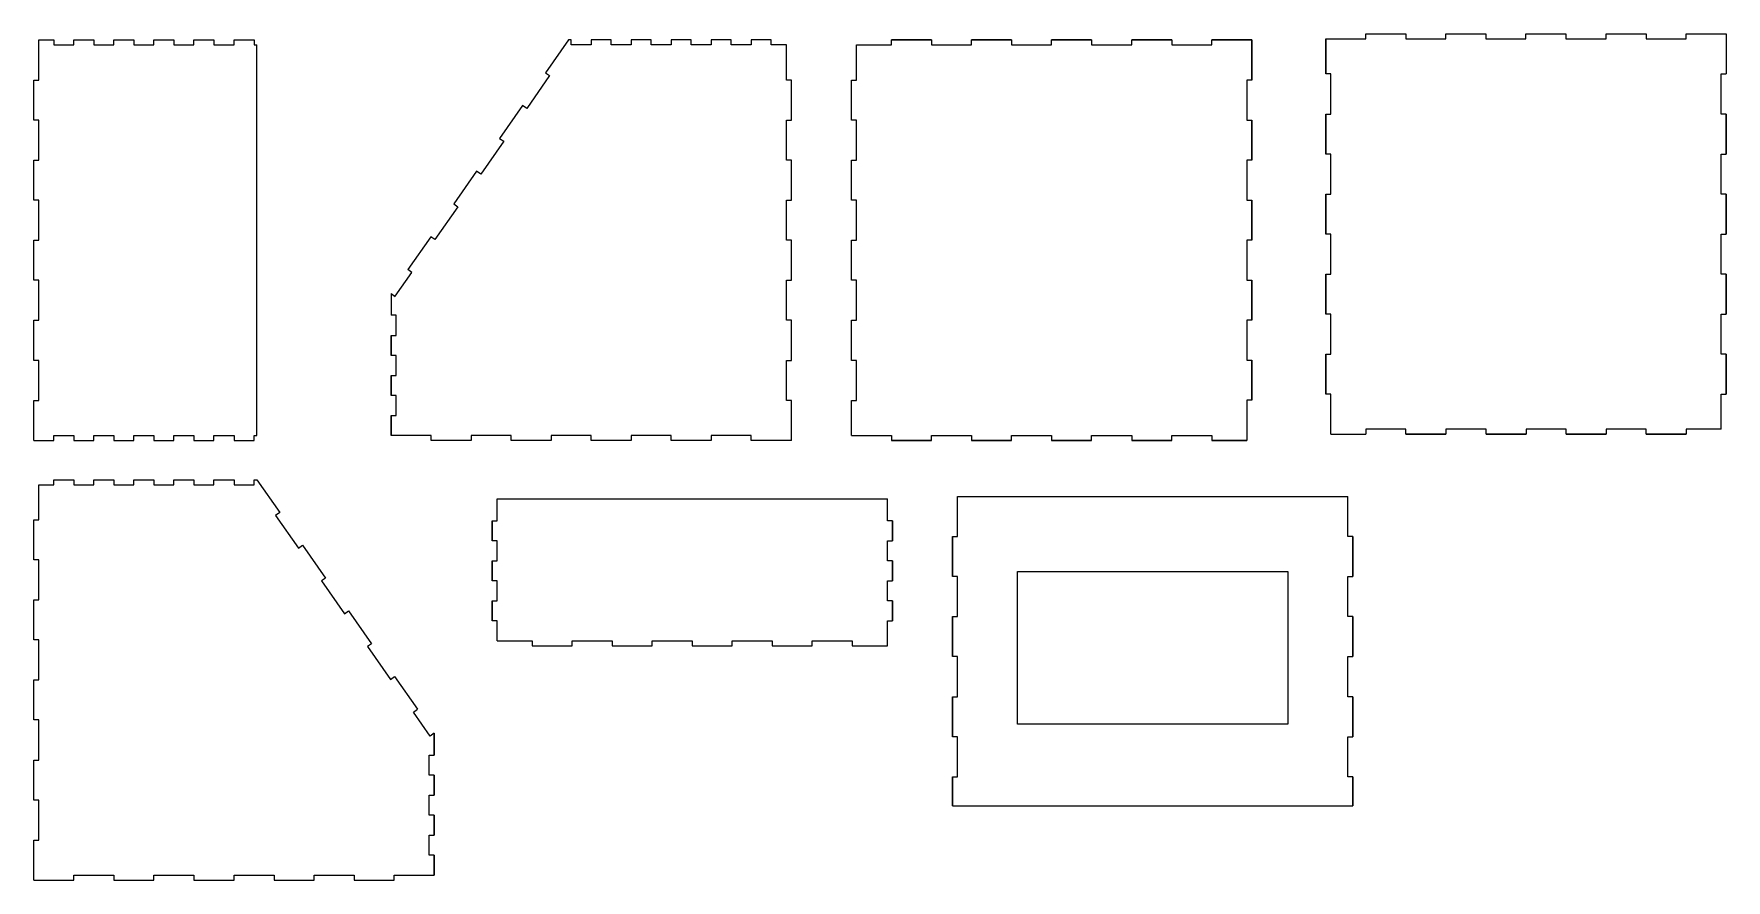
# Model space of a CAD drawing. Header units: millimetres. Extents: x 79.8 to 164.4, y 110.5 to 152.8.
import ezdxf

# ---------------------------------------------------------------- set-up
doc = ezdxf.new("R2010")
doc.units = ezdxf.units.MM

# ---------------------------------------------------------------- blocks, each defined once
blk = doc.blocks.new('*U20')
for p, q in [((2, 0), (2, -0.25)), ((4, -0.25), (4, 0)), ((2, -0.25), (4, -0.25))]:
    blk.add_line(p, q)
blk = doc.blocks.new('*U21')
at = {"color": 0, "linetype": 'ByBlock', "lineweight": -2, "transparency": 16777216, "rotation": 304.9999999999268}
for p in [(90.969, 130.502), (93.264, 127.225), (95.558, 123.948)]:
    blk.add_blockref('*U20', p, dxfattribs=at)
blk = doc.blocks.new('*U28')
for p, q in [((2, 0), (2, -0.25)), ((4, -0.25), (4, 0)), ((2, -0.25), (4, -0.25))]:
    blk.add_line(p, q)
blk = doc.blocks.new('*U30')
at = {"color": 0, "linetype": 'ByBlock', "lineweight": -2, "transparency": 16777216, "rotation": 304.9999999999268}
for p in [(90.969, 130.502), (93.264, 127.225), (95.558, 123.948)]:
    blk.add_blockref('*U28', p, dxfattribs=at)

msp = doc.modelspace()

# ---------------------------------------------------------------- linework, layer by layer
for p, q in [((80.082, 152.467), (80.832, 152.467)), ((80.082, 150.463), (80.082, 152.467)), ((80.832, 152.467), (80.832, 152.217)), ((80.832, 152.217), (81.832, 152.217)), ((81.832, 152.217), (81.832, 152.467)), ((81.832, 152.467), (82.832, 152.467)), ((82.832, 152.467), (82.832, 152.217)), ((82.832, 152.217), (83.833, 152.217)), ((83.833, 152.217), (83.833, 152.467)), ((83.833, 152.467), (84.833, 152.467)), ((84.833, 152.467), (84.833, 152.217)), ((84.833, 152.217), (85.833, 152.217)), ((85.833, 152.217), (85.833, 152.467)), ((85.833, 152.467), (86.833, 152.467)), ((86.833, 152.467), (86.833, 152.217)), ((86.833, 152.217), (87.833, 152.217)), ((87.833, 152.217), (87.833, 152.467)), ((87.833, 152.467), (88.833, 152.467)), ((88.833, 152.467), (88.833, 152.217)), ((88.833, 152.217), (89.834, 152.217)), ((89.834, 152.217), (89.834, 152.467)), ((89.834, 152.467), (90.834, 152.467)), ((89.834, 152.467), (90.834, 152.467)), ((90.834, 152.467), (90.834, 152.217)), ((90.834, 152.217), (90.969, 152.217)), ((106.547, 152.467), (105.4, 150.828)), ((106.683, 152.217), (106.683, 152.467)), ((107.683, 152.217), (106.683, 152.217)), ((108.683, 152.467), (107.683, 152.467)), ((107.683, 152.467), (107.683, 152.217)), ((108.683, 152.217), (108.683, 152.467)), ((109.683, 152.217), (108.683, 152.217)), ((110.684, 152.467), (109.683, 152.467)), ((109.683, 152.467), (109.683, 152.217)), ((110.684, 152.217), (110.684, 152.467)), ((111.684, 152.217), (110.684, 152.217)), ((112.684, 152.467), (111.684, 152.467)), ((111.684, 152.467), (111.684, 152.217)), ((112.684, 152.217), (112.684, 152.467)), ((113.684, 152.217), (112.684, 152.217)), ((114.684, 152.467), (113.684, 152.467)), ((113.684, 152.467), (113.684, 152.217)), ((114.684, 152.217), (114.684, 152.467)), ((115.684, 152.217), (114.684, 152.217)), ((116.684, 152.467), (115.684, 152.467)), ((115.684, 152.467), (115.684, 152.217)), ((116.684, 152.217), (116.684, 152.467)), ((117.435, 152.217), (116.684, 152.217)), ((117.435, 150.463), (117.435, 152.217)), ((120.939, 152.217), (122.689, 152.217)), ((120.939, 150.463), (120.939, 152.217)), ((122.689, 152.217), (122.689, 152.467)), ((122.689, 152.467), (124.689, 152.467)), ((124.689, 152.467), (124.689, 152.217)), ((124.689, 152.217), (126.69, 152.217)), ((126.69, 152.217), (126.69, 152.467)), ((126.69, 152.467), (128.69, 152.467)), ((128.69, 152.467), (128.69, 152.217)), ((128.69, 152.217), (130.69, 152.217)), ((130.69, 152.217), (130.69, 152.467)), ((130.69, 152.467), (132.691, 152.467)), ((132.691, 152.467), (132.691, 152.217)), ((132.691, 152.217), (134.691, 152.217)), ((134.691, 152.217), (134.691, 152.467)), ((134.691, 152.467), (136.691, 152.467)), ((136.691, 152.467), (136.691, 152.217)), ((136.691, 152.217), (138.692, 152.217)), ((138.692, 152.217), (138.692, 152.467)), ((138.692, 152.467), (140.692, 152.467)), ((140.692, 152.467), (140.692, 150.467)), ((144.393, 150.769), (144.393, 152.519)), ((144.393, 152.519), (146.393, 152.519)), ((146.393, 152.519), (146.393, 152.773)), ((146.393, 152.773), (148.393, 152.773)), ((148.393, 152.773), (148.393, 152.523)), ((148.393, 152.523), (150.393, 152.523)), ((150.393, 152.523), (150.393, 152.773)), ((150.393, 152.773), (152.393, 152.773)), ((152.393, 152.773), (152.393, 152.523)), ((152.393, 152.523), (154.393, 152.523)), ((154.393, 152.523), (154.393, 152.773)), ((154.393, 152.773), (156.393, 152.773)), ((156.393, 152.773), (156.393, 152.523)), ((156.393, 152.523), (158.393, 152.523)), ((158.393, 152.523), (158.393, 152.773)), ((158.393, 152.773), (160.393, 152.773)), ((160.393, 152.773), (160.393, 152.523)), ((160.393, 152.523), (162.393, 152.523)), ((162.393, 152.523), (162.393, 152.773)), ((144.643, 150.769), (144.393, 150.769)), ((144.643, 148.769), (144.643, 150.769)), ((164.146, 148.769), (164.146, 150.769)), ((164.146, 150.769), (164.396, 150.769)), ((79.832, 148.463), (79.832, 150.463)), ((79.832, 150.463), (80.082, 150.463)), ((117.685, 150.463), (117.435, 150.463)), ((117.685, 148.463), (117.685, 150.463)), ((120.689, 148.463), (120.689, 150.463)), ((120.689, 150.463), (120.939, 150.463)), ((140.692, 150.467), (140.442, 150.467)), ((140.442, 150.467), (140.442, 148.467)), ((104.253, 149.19), (103.106, 147.552)), ((80.082, 148.463), (79.832, 148.463)), ((80.082, 146.463), (80.082, 148.463)), ((117.435, 146.463), (117.435, 148.463)), ((117.435, 148.463), (117.685, 148.463)), ((120.939, 148.463), (120.689, 148.463)), ((120.939, 146.463), (120.939, 148.463)), ((140.442, 148.467), (140.692, 148.467)), ((140.692, 148.467), (140.692, 146.467)), ((144.393, 146.769), (144.393, 148.769)), ((144.393, 148.769), (144.643, 148.769)), ((164.396, 148.769), (164.146, 148.769)), ((164.396, 146.769), (164.396, 148.769)), ((79.832, 144.463), (79.832, 146.463)), ((79.832, 146.463), (80.082, 146.463)), ((117.685, 146.463), (117.435, 146.463)), ((117.685, 144.463), (117.685, 146.463)), ((120.689, 144.463), (120.689, 146.463)), ((120.689, 146.463), (120.939, 146.463)), ((140.692, 146.467), (140.442, 146.467)), ((140.442, 146.467), (140.442, 144.467)), ((144.643, 146.769), (144.393, 146.769)), ((144.643, 144.769), (144.643, 146.769)), ((164.146, 144.769), (164.146, 146.769)), ((164.146, 146.769), (164.396, 146.769)), ((101.959, 145.913), (100.811, 144.275)), ((144.393, 142.769), (144.393, 144.769)), ((144.393, 144.769), (144.643, 144.769)), ((164.396, 144.769), (164.146, 144.769)), ((164.396, 142.769), (164.396, 144.769)), ((80.082, 144.463), (79.832, 144.463)), ((80.082, 142.463), (80.082, 144.463)), ((117.435, 142.463), (117.435, 144.463)), ((117.435, 144.463), (117.685, 144.463)), ((120.939, 144.463), (120.689, 144.463)), ((120.939, 142.463), (120.939, 144.463)), ((140.442, 144.467), (140.692, 144.467)), ((140.692, 144.467), (140.692, 142.467)), ((79.832, 140.463), (79.832, 142.463)), ((79.832, 142.463), (80.082, 142.463)), ((99.664, 142.637), (98.517, 140.998)), ((117.685, 142.463), (117.435, 142.463)), ((117.685, 140.463), (117.685, 142.463)), ((120.689, 140.463), (120.689, 142.463)), ((120.689, 142.463), (120.939, 142.463)), ((140.692, 142.467), (140.442, 142.467)), ((140.442, 142.467), (140.442, 140.467)), ((144.643, 142.769), (144.393, 142.769)), ((144.643, 140.769), (144.643, 142.769)), ((164.146, 140.769), (164.146, 142.769)), ((164.146, 142.769), (164.396, 142.769)), ((80.082, 140.463), (79.832, 140.463)), ((80.082, 138.463), (80.082, 140.463)), ((97.886, 139.662), (98.722, 140.855)), ((98.722, 140.855), (98.517, 140.998)), ((117.435, 138.463), (117.435, 140.463)), ((117.435, 140.463), (117.685, 140.463)), ((120.939, 140.463), (120.689, 140.463)), ((120.939, 138.463), (120.939, 140.463)), ((140.442, 140.467), (140.692, 140.467)), ((140.692, 140.467), (140.692, 138.467)), ((144.393, 138.769), (144.393, 140.769)), ((144.393, 140.769), (144.643, 140.769)), ((164.396, 140.769), (164.146, 140.769)), ((164.396, 138.769), (164.396, 140.769)), ((97.681, 139.805), (97.887, 139.661)), ((97.931, 138.713), (97.681, 138.713)), ((97.931, 137.713), (97.931, 138.713)), ((144.643, 138.769), (144.393, 138.769)), ((144.643, 136.769), (144.643, 138.769)), ((164.146, 136.769), (164.146, 138.769)), ((164.146, 138.769), (164.396, 138.769)), ((79.832, 136.463), (79.832, 138.463)), ((79.832, 138.463), (80.082, 138.463)), ((117.685, 138.463), (117.435, 138.463)), ((117.685, 136.463), (117.685, 138.463)), ((120.689, 136.463), (120.689, 138.463)), ((120.689, 138.463), (120.939, 138.463)), ((140.692, 138.467), (140.442, 138.467)), ((140.442, 138.467), (140.442, 136.467)), ((97.681, 136.713), (97.681, 137.713)), ((97.681, 137.713), (97.931, 137.713)), ((80.082, 136.463), (79.832, 136.463)), ((80.082, 134.463), (80.082, 136.463)), ((97.931, 136.713), (97.681, 136.713)), ((97.931, 135.713), (97.931, 136.713)), ((117.435, 134.463), (117.435, 136.463)), ((117.435, 136.463), (117.685, 136.463)), ((120.939, 136.463), (120.689, 136.463)), ((120.939, 134.463), (120.939, 136.463)), ((140.442, 136.467), (140.692, 136.467)), ((140.692, 136.467), (140.692, 134.467)), ((144.393, 134.769), (144.393, 136.769)), ((144.393, 136.769), (144.643, 136.769)), ((164.396, 136.769), (164.146, 136.769)), ((164.396, 134.769), (164.396, 136.769)), ((97.681, 134.713), (97.681, 135.713)), ((97.681, 135.713), (97.931, 135.713)), ((79.832, 132.463), (79.832, 134.463)), ((79.832, 134.463), (80.082, 134.463)), ((97.931, 134.713), (97.681, 134.713)), ((97.931, 133.713), (97.931, 134.713)), ((117.685, 134.463), (117.435, 134.463)), ((117.685, 132.463), (117.685, 134.463)), ((120.689, 132.713), (120.689, 134.463)), ((120.689, 134.463), (120.939, 134.463)), ((140.692, 134.467), (140.442, 134.467)), ((140.442, 134.467), (140.442, 132.463)), ((144.643, 134.769), (144.393, 134.769)), ((144.643, 132.769), (144.643, 134.769)), ((164.146, 133.019), (164.146, 134.769)), ((164.146, 134.769), (164.396, 134.769)), ((97.681, 132.713), (97.681, 133.713)), ((97.681, 133.713), (97.931, 133.713)), ((148.396, 133.019), (146.396, 133.019)), ((146.396, 133.019), (146.396, 132.769)), ((148.396, 132.769), (148.396, 133.019)), ((150.396, 132.769), (148.396, 132.769)), ((152.396, 133.019), (150.396, 133.019)), ((150.396, 133.019), (150.396, 132.769)), ((152.396, 132.769), (152.396, 133.019)), ((154.396, 132.769), (152.396, 132.769)), ((156.396, 133.019), (154.396, 133.019)), ((154.396, 133.019), (154.396, 132.769)), ((156.396, 132.769), (156.396, 133.019)), ((158.396, 132.769), (156.396, 132.769)), ((160.396, 133.019), (158.396, 133.019)), ((158.396, 133.019), (158.396, 132.769)), ((160.396, 132.769), (160.396, 133.019)), ((162.396, 132.769), (160.396, 132.769)), ((164.146, 133.019), (162.396, 133.019)), ((162.396, 133.019), (162.396, 132.769)), ((79.832, 132.463), (80.832, 132.463)), ((80.832, 132.463), (80.832, 132.713)), ((80.832, 132.713), (81.832, 132.713)), ((81.832, 132.713), (81.832, 132.463)), ((81.832, 132.463), (82.832, 132.463)), ((82.832, 132.463), (82.832, 132.713)), ((82.832, 132.713), (83.833, 132.713)), ((83.833, 132.713), (83.833, 132.463)), ((83.833, 132.463), (84.833, 132.463)), ((84.833, 132.463), (84.833, 132.713)), ((84.833, 132.713), (85.833, 132.713)), ((85.833, 132.713), (85.833, 132.463)), ((85.833, 132.463), (86.833, 132.463)), ((86.833, 132.463), (86.833, 132.713)), ((86.833, 132.713), (87.833, 132.713)), ((87.833, 132.713), (87.833, 132.463)), ((87.833, 132.463), (88.833, 132.463)), ((88.833, 132.463), (88.833, 132.713)), ((88.833, 132.713), (89.834, 132.713)), ((89.834, 132.713), (89.834, 132.463)), ((89.834, 132.463), (90.834, 132.463)), ((89.834, 132.463), (90.834, 132.463)), ((90.834, 132.463), (90.834, 132.713)), ((90.834, 132.713), (90.969, 132.713)), ((99.682, 132.713), (97.681, 132.713)), ((99.682, 132.463), (99.682, 132.713)), ((101.682, 132.463), (99.682, 132.463)), ((103.682, 132.713), (101.682, 132.713)), ((101.682, 132.713), (101.682, 132.463)), ((103.682, 132.463), (103.682, 132.713)), ((105.683, 132.463), (103.682, 132.463)), ((107.683, 132.713), (105.683, 132.713)), ((105.683, 132.713), (105.683, 132.463)), ((107.683, 132.463), (107.683, 132.713)), ((109.683, 132.463), (107.683, 132.463)), ((111.684, 132.713), (109.683, 132.713)), ((109.683, 132.713), (109.683, 132.463)), ((111.684, 132.463), (111.684, 132.713)), ((113.684, 132.463), (111.684, 132.463)), ((115.684, 132.713), (113.684, 132.713)), ((113.684, 132.713), (113.684, 132.463)), ((115.684, 132.463), (115.684, 132.713)), ((117.685, 132.463), (115.684, 132.463)), ((120.689, 132.713), (122.689, 132.713)), ((122.689, 132.713), (122.689, 132.463)), ((122.689, 132.463), (124.689, 132.463)), ((124.689, 132.463), (124.689, 132.713)), ((124.689, 132.713), (126.69, 132.713)), ((126.69, 132.713), (126.69, 132.463)), ((126.69, 132.463), (128.69, 132.463)), ((128.69, 132.463), (128.69, 132.713)), ((128.69, 132.713), (130.69, 132.713)), ((130.69, 132.713), (130.69, 132.463)), ((130.69, 132.463), (132.691, 132.463)), ((132.691, 132.463), (132.691, 132.713)), ((132.691, 132.713), (134.691, 132.713)), ((134.691, 132.713), (134.691, 132.463)), ((134.691, 132.463), (136.691, 132.463)), ((136.691, 132.463), (136.691, 132.713)), ((136.691, 132.713), (138.692, 132.713)), ((138.692, 132.713), (138.692, 132.463)), ((138.692, 132.463), (140.442, 132.463)), ((80.082, 130.252), (80.832, 130.252)), ((80.082, 128.498), (80.082, 130.252)), ((80.832, 130.252), (80.832, 130.502)), ((80.832, 130.502), (81.832, 130.502)), ((81.832, 130.502), (81.832, 130.252)), ((81.832, 130.252), (82.832, 130.252)), ((82.832, 130.252), (82.832, 130.502)), ((82.832, 130.502), (83.833, 130.502)), ((83.833, 130.502), (83.833, 130.252)), ((83.833, 130.252), (84.833, 130.252)), ((84.833, 130.252), (84.833, 130.502)), ((84.833, 130.502), (85.833, 130.502)), ((85.833, 130.502), (85.833, 130.252)), ((85.833, 130.252), (86.833, 130.252)), ((86.833, 130.252), (86.833, 130.502)), ((86.833, 130.502), (87.833, 130.502)), ((87.833, 130.502), (87.833, 130.252)), ((87.833, 130.252), (88.833, 130.252)), ((88.833, 130.252), (88.833, 130.502)), ((88.833, 130.502), (89.834, 130.502)), ((89.834, 130.502), (89.834, 130.252)), ((89.834, 130.252), (90.834, 130.252)), ((90.834, 130.252), (90.834, 130.502)), ((90.834, 130.502), (90.969, 130.502)), ((90.969, 130.502), (92.117, 128.863)), ((102.98, 129.538), (105.231, 129.538)), ((102.98, 128.446), (102.98, 129.538)), ((122.483, 128.446), (122.483, 129.538)), ((125.99, 127.663), (125.99, 129.66)), ((145.493, 127.663), (145.493, 129.66)), ((79.832, 126.498), (79.832, 128.498)), ((79.832, 128.498), (80.082, 128.498)), ((102.73, 127.446), (102.73, 128.446)), ((102.73, 128.446), (102.98, 128.446)), ((122.733, 128.446), (122.483, 128.446)), ((122.733, 127.446), (122.733, 128.446)), ((93.264, 127.225), (94.411, 125.587)), ((102.98, 127.446), (102.73, 127.446)), ((102.98, 126.446), (102.98, 127.446)), ((122.483, 126.446), (122.483, 127.446)), ((122.483, 127.446), (122.733, 127.446)), ((125.74, 125.663), (125.74, 127.663)), ((125.74, 127.663), (125.99, 127.663)), ((145.743, 127.663), (145.493, 127.663)), ((145.743, 125.663), (145.743, 127.663)), ((80.082, 126.498), (79.832, 126.498)), ((80.082, 124.498), (80.082, 126.498)), ((102.73, 125.446), (102.73, 126.446)), ((102.73, 126.446), (102.98, 126.446)), ((122.733, 126.446), (122.483, 126.446)), ((122.733, 125.446), (122.733, 126.446)), ((102.98, 125.446), (102.73, 125.446)), ((102.98, 124.446), (102.98, 125.446)), ((122.483, 124.446), (122.483, 125.446)), ((122.483, 125.446), (122.733, 125.446)), ((125.99, 125.663), (125.74, 125.663)), ((125.99, 123.663), (125.99, 125.663)), ((145.493, 123.663), (145.493, 125.663)), ((145.493, 125.663), (145.743, 125.663)), ((79.832, 122.498), (79.832, 124.498)), ((79.832, 124.498), (80.082, 124.498)), ((102.73, 123.446), (102.73, 124.446)), ((102.73, 124.446), (102.98, 124.446)), ((122.733, 124.446), (122.483, 124.446)), ((122.733, 123.446), (122.733, 124.446)), ((95.558, 123.948), (96.705, 122.31)), ((125.74, 121.663), (125.74, 123.663)), ((125.74, 123.663), (125.99, 123.663)), ((145.743, 123.663), (145.493, 123.663)), ((145.743, 121.663), (145.743, 123.663)), ((102.98, 123.446), (102.73, 123.446)), ((102.98, 122.446), (102.98, 123.446)), ((122.483, 122.196), (122.483, 123.446)), ((122.483, 123.446), (122.733, 123.446)), ((80.082, 122.498), (79.832, 122.498)), ((80.082, 120.498), (80.082, 122.498)), ((102.98, 122.446), (104.73, 122.446)), ((104.73, 122.446), (104.73, 122.196)), ((104.73, 122.196), (106.73, 122.196)), ((106.73, 122.196), (106.73, 122.446)), ((106.73, 122.446), (108.73, 122.446)), ((108.73, 122.446), (108.73, 122.196)), ((108.73, 122.196), (110.73, 122.196)), ((110.73, 122.196), (110.73, 122.446)), ((110.73, 122.446), (112.73, 122.446)), ((112.73, 122.446), (112.73, 122.196)), ((112.73, 122.196), (114.73, 122.196)), ((114.73, 122.196), (114.73, 122.446)), ((114.73, 122.446), (116.73, 122.446)), ((116.73, 122.446), (116.73, 122.196)), ((116.73, 122.196), (118.73, 122.196)), ((118.73, 122.196), (118.73, 122.446)), ((118.73, 122.446), (120.73, 122.446)), ((120.73, 122.446), (120.73, 122.196)), ((120.73, 122.196), (122.483, 122.196)), ((125.99, 121.663), (125.74, 121.663)), ((125.99, 119.663), (125.99, 121.663)), ((145.493, 119.663), (145.493, 121.663)), ((145.493, 121.663), (145.743, 121.663)), ((79.832, 118.498), (79.832, 120.498)), ((79.832, 120.498), (80.082, 120.498)), ((97.852, 120.672), (99, 119.033)), ((125.74, 117.663), (125.74, 119.663)), ((125.74, 119.663), (125.99, 119.663)), ((145.743, 119.663), (145.493, 119.663)), ((145.743, 117.663), (145.743, 119.663)), ((80.082, 118.498), (79.832, 118.498)), ((80.082, 116.498), (80.082, 118.498)), ((98.795, 118.89), (99, 119.033)), ((99.63, 117.697), (98.795, 118.89)), ((99.835, 117.84), (99.63, 117.696)), ((99.835, 116.749), (99.835, 117.75)), ((125.99, 117.663), (125.74, 117.663)), ((125.99, 115.663), (125.99, 117.663)), ((145.493, 115.663), (145.493, 117.663)), ((145.493, 117.663), (145.743, 117.663)), ((99.585, 115.749), (99.585, 116.749)), ((99.585, 116.749), (99.835, 116.749)), ((79.832, 114.498), (79.832, 116.498)), ((79.832, 116.498), (80.082, 116.498)), ((99.835, 115.749), (99.585, 115.749)), ((99.835, 114.749), (99.835, 115.749)), ((125.74, 114.203), (125.74, 115.663)), ((125.74, 115.663), (125.99, 115.663)), ((145.743, 115.663), (145.493, 115.663)), ((145.743, 114.203), (145.743, 115.663)), ((80.082, 114.498), (79.832, 114.498)), ((80.082, 112.498), (80.082, 114.498)), ((99.585, 113.749), (99.585, 114.749)), ((99.585, 114.749), (99.835, 114.749)), ((99.835, 113.749), (99.585, 113.749)), ((99.835, 112.749), (99.835, 113.749)), ((79.832, 110.498), (79.832, 112.498)), ((79.832, 112.498), (80.082, 112.498)), ((99.585, 111.749), (99.585, 112.749)), ((99.585, 112.749), (99.835, 112.749)), ((99.835, 111.749), (99.585, 111.749)), ((99.835, 110.748), (99.835, 111.749)), ((79.832, 110.498), (81.832, 110.498)), ((81.832, 110.498), (81.832, 110.748)), ((81.832, 110.748), (83.833, 110.748)), ((83.833, 110.748), (83.833, 110.498)), ((83.833, 110.498), (85.833, 110.498)), ((85.833, 110.498), (85.833, 110.748)), ((85.833, 110.748), (87.833, 110.748)), ((87.833, 110.748), (87.833, 110.498)), ((87.833, 110.498), (89.834, 110.498)), ((89.834, 110.498), (89.834, 110.748)), ((89.834, 110.748), (91.834, 110.748)), ((91.834, 110.748), (91.834, 110.498)), ((91.834, 110.498), (93.834, 110.498)), ((93.834, 110.498), (93.834, 110.748)), ((93.834, 110.748), (95.834, 110.748)), ((95.834, 110.748), (95.834, 110.498)), ((95.834, 110.498), (97.835, 110.498)), ((97.835, 110.498), (97.835, 110.748)), ((97.835, 110.748), (99.835, 110.748))]:
    msp.add_line(p, q)
at = {"color": 7, "linetype": 'Continuous', "lineweight": 25}
for p, q in [((90.969, 132.713), (90.969, 152.217)), ((106.547, 152.467), (105.4, 150.828)), ((106.683, 152.467), (106.547, 152.467)), ((108.683, 152.467), (107.683, 152.467)), ((110.684, 152.467), (109.683, 152.467)), ((112.684, 152.467), (111.684, 152.467)), ((114.684, 152.467), (113.684, 152.467)), ((116.684, 152.467), (115.684, 152.467)), ((124.689, 152.467), (122.689, 152.467)), ((128.69, 152.467), (126.69, 152.467)), ((132.691, 152.467), (130.69, 152.467)), ((136.691, 152.467), (134.691, 152.467)), ((140.692, 152.467), (138.692, 152.467)), ((140.692, 150.467), (140.692, 152.467)), ((144.393, 152.519), (144.393, 150.769)), ((146.393, 152.773), (148.393, 152.773)), ((150.393, 152.773), (152.393, 152.773)), ((154.393, 152.773), (156.393, 152.773)), ((158.393, 152.773), (160.393, 152.773)), ((162.393, 152.773), (164.396, 152.773)), ((164.396, 152.773), (164.396, 150.769)), ((79.832, 148.463), (79.832, 150.463)), ((117.685, 148.463), (117.685, 150.463)), ((120.689, 148.463), (120.689, 150.463)), ((104.253, 149.19), (103.106, 147.552)), ((140.692, 146.467), (140.692, 148.467)), ((144.393, 148.769), (144.393, 146.769)), ((164.396, 148.769), (164.396, 146.769)), ((79.832, 144.463), (79.832, 146.463)), ((117.685, 144.463), (117.685, 146.463)), ((120.689, 144.463), (120.689, 146.463)), ((101.959, 145.913), (100.811, 144.275)), ((144.393, 144.769), (144.393, 142.769)), ((164.396, 144.769), (164.396, 142.769)), ((140.692, 142.467), (140.692, 144.467)), ((79.832, 140.463), (79.832, 142.463)), ((99.664, 142.637), (98.517, 140.998)), ((117.685, 140.463), (117.685, 142.463)), ((120.689, 140.463), (120.689, 142.463)), ((140.692, 138.467), (140.692, 140.467)), ((144.393, 140.769), (144.393, 138.769)), ((164.396, 140.769), (164.396, 138.769)), ((97.681, 139.805), (97.681, 138.713)), ((79.832, 136.463), (79.832, 138.463)), ((117.685, 136.463), (117.685, 138.463)), ((120.689, 136.463), (120.689, 138.463)), ((97.681, 137.713), (97.681, 136.713)), ((140.692, 134.467), (140.692, 136.467)), ((144.393, 136.769), (144.393, 134.769)), ((164.396, 136.769), (164.396, 134.769)), ((97.681, 135.713), (97.681, 134.713)), ((79.832, 132.463), (79.832, 134.463)), ((117.685, 132.463), (117.685, 134.463)), ((120.689, 132.713), (120.689, 134.463)), ((97.681, 133.713), (97.681, 132.713)), ((144.643, 132.769), (146.396, 132.769)), ((148.396, 132.769), (150.396, 132.769)), ((152.396, 132.769), (154.396, 132.769)), ((156.396, 132.769), (158.396, 132.769)), ((160.396, 132.769), (162.396, 132.769)), ((101.682, 132.463), (99.682, 132.463)), ((105.683, 132.463), (103.682, 132.463)), ((109.683, 132.463), (107.683, 132.463)), ((113.684, 132.463), (111.684, 132.463)), ((117.685, 132.463), (115.684, 132.463)), ((124.689, 132.463), (122.689, 132.463)), ((128.69, 132.463), (126.69, 132.463)), ((132.691, 132.463), (130.69, 132.463)), ((136.691, 132.463), (134.691, 132.463)), ((140.442, 132.463), (138.692, 132.463)), ((102.98, 129.538), (122.483, 129.538)), ((125.99, 129.66), (145.493, 129.66)), ((79.832, 126.498), (79.832, 128.498)), ((102.73, 128.446), (102.73, 127.446)), ((122.733, 128.446), (122.733, 127.446)), ((125.74, 127.663), (125.74, 125.663)), ((145.743, 127.663), (145.743, 125.663)), ((102.73, 126.446), (102.73, 125.446)), ((122.733, 126.446), (122.733, 125.446)), ((128.991, 125.91), (142.493, 125.91)), ((128.991, 118.284), (128.991, 125.91)), ((142.493, 125.91), (142.493, 118.284)), ((79.832, 122.498), (79.832, 124.498)), ((102.73, 124.446), (102.73, 123.446)), ((122.733, 124.446), (122.733, 123.446)), ((125.74, 123.663), (125.74, 121.663)), ((145.743, 123.663), (145.743, 121.663)), ((104.73, 122.196), (106.73, 122.196)), ((108.73, 122.196), (110.73, 122.196)), ((112.73, 122.196), (114.73, 122.196)), ((116.73, 122.196), (118.73, 122.196)), ((120.73, 122.196), (122.483, 122.196)), ((79.832, 118.498), (79.832, 120.498)), ((125.74, 119.663), (125.74, 117.663)), ((145.743, 119.663), (145.743, 117.663)), ((99.835, 117.84), (99.835, 116.749)), ((142.493, 118.284), (128.991, 118.284)), ((79.832, 114.498), (79.832, 116.498)), ((99.835, 115.749), (99.835, 114.749)), ((125.74, 115.663), (125.74, 114.203)), ((145.743, 115.663), (145.743, 114.203)), ((125.74, 114.203), (145.743, 114.203)), ((99.835, 113.749), (99.835, 112.749)), ((79.832, 110.498), (79.832, 112.498)), ((99.835, 111.749), (99.835, 110.748)), ((79.832, 110.498), (81.832, 110.498)), ((83.833, 110.498), (85.833, 110.498)), ((87.833, 110.498), (89.834, 110.498)), ((91.834, 110.498), (93.834, 110.498)), ((95.834, 110.498), (97.835, 110.498))]:
    msp.add_line(p, q, dxfattribs=at)
at = {"color": 7, "linetype": 'Continuous'}
for p, q in [((106.547, 152.467), (105.4, 150.828)), ((106.683, 152.467), (106.547, 152.467)), ((108.683, 152.467), (107.683, 152.467)), ((110.684, 152.467), (109.683, 152.467)), ((112.684, 152.467), (111.684, 152.467)), ((114.684, 152.467), (113.684, 152.467)), ((116.684, 152.467), (115.684, 152.467)), ((117.685, 148.463), (117.685, 150.463)), ((104.253, 149.19), (103.106, 147.552)), ((117.685, 144.463), (117.685, 146.463)), ((101.959, 145.913), (100.811, 144.275)), ((99.664, 142.637), (98.517, 140.998)), ((117.685, 140.463), (117.685, 142.463)), ((97.681, 139.805), (97.681, 138.713)), ((117.685, 136.463), (117.685, 138.463)), ((97.681, 137.713), (97.681, 136.713)), ((97.681, 135.713), (97.681, 134.713)), ((117.685, 132.463), (117.685, 134.463)), ((97.681, 133.713), (97.681, 132.713)), ((101.682, 132.463), (99.682, 132.463)), ((105.683, 132.463), (103.682, 132.463)), ((109.683, 132.463), (107.683, 132.463)), ((113.684, 132.463), (111.684, 132.463)), ((117.685, 132.463), (115.684, 132.463)), ((79.832, 126.498), (79.832, 128.498)), ((79.832, 122.498), (79.832, 124.498)), ((79.832, 118.498), (79.832, 120.498)), ((99.835, 117.84), (99.835, 116.749)), ((79.832, 114.498), (79.832, 116.498)), ((99.835, 115.749), (99.835, 114.749)), ((99.835, 113.749), (99.835, 112.749)), ((79.832, 110.498), (79.832, 112.498)), ((99.835, 111.749), (99.835, 110.748)), ((79.832, 110.498), (81.832, 110.498)), ((83.833, 110.498), (85.833, 110.498)), ((87.833, 110.498), (89.834, 110.498)), ((91.834, 110.498), (93.834, 110.498)), ((95.834, 110.498), (97.835, 110.498))]:
    msp.add_line(p, q, dxfattribs=at)
at = {"color": 7, "linetype": 'Continuous', "lineweight": 18}
for p, q in [((102.73, 128.446), (102.73, 127.446)), ((102.73, 126.446), (102.73, 125.446)), ((102.73, 124.446), (102.73, 123.446))]:
    msp.add_line(p, q, dxfattribs=at)

# ---------------------------------------------------------------- block references
at = {"xscale": -1}
msp.add_blockref('*U30', (197.517, 21.965), dxfattribs=at)
msp.add_blockref('*U21', (0, 0))

doc.saveas('drawing.dxf')
